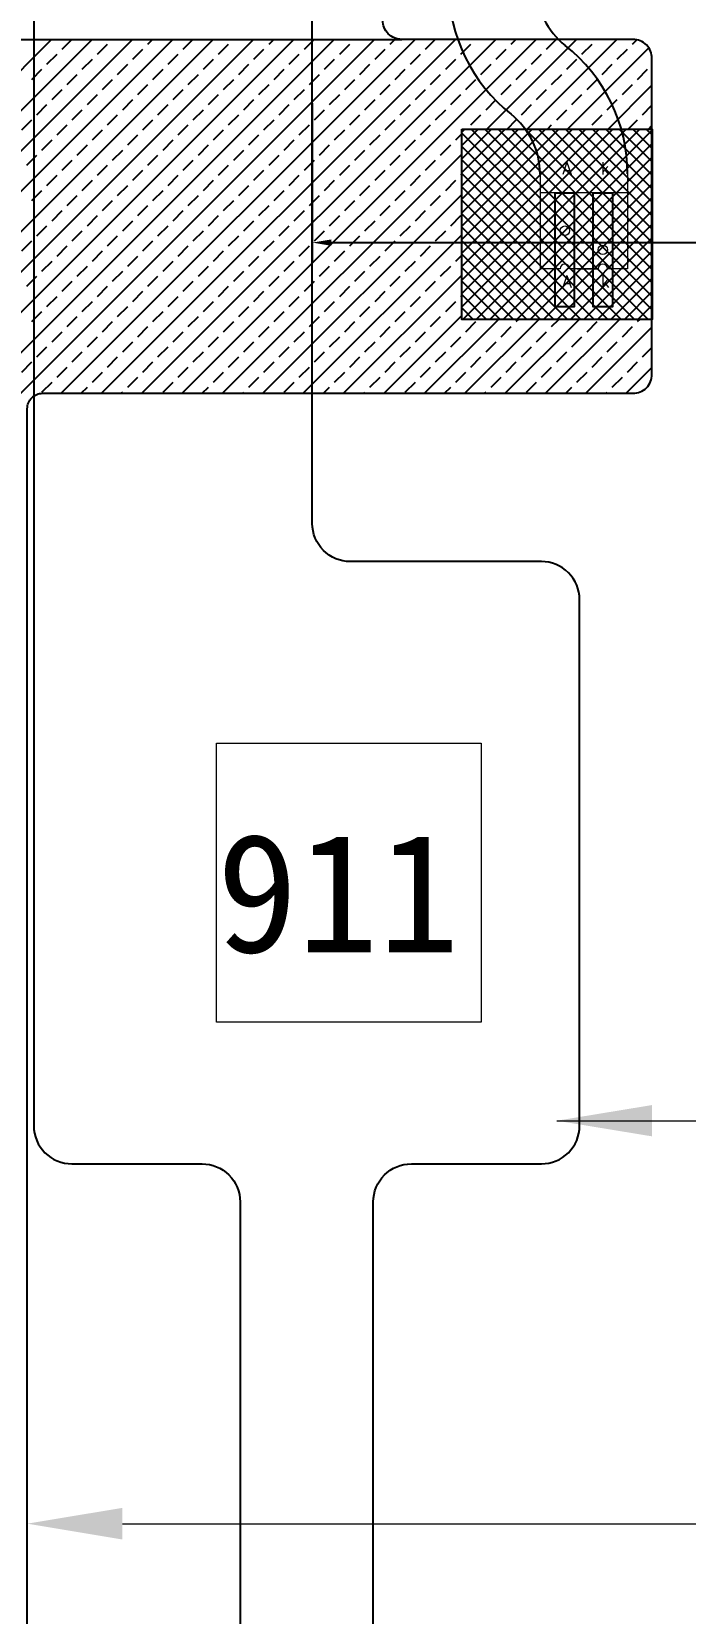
# Model space of a CAD drawing. Header units: millimetres. Extents: x 41784 to 43191, y -4854 to -4504.
# Drawn here: x 42834.88 to 42852.05, y -4720.24 to -4678.68 of the extents above; entities that cross this region are included whole.
import ezdxf

# ---------------------------------------------------------------- set-up
doc = ezdxf.new("R2010")
doc.units = ezdxf.units.MM
doc.header["$MEASUREMENT"] = 0
doc.header["$PDMODE"] = 3
doc.header["$PDSIZE"] = 0.3125
doc.layers.get('0').update_dxf_attribs({"linetype": 'CONTINUOUS'})
doc.layers.get('Defpoints').update_dxf_attribs({"linetype": 'CONTINUOUS'})
for name, color, linetype in [('BL', 7, 'CONTINUOUS'), ('FPC', 3, 'CONTINUOUS'), ('ITO', 3, 'CONTINUOUS')]:
    doc.layers.add(name, color=color, linetype=linetype)
for name, color, linetype, lineweight in [('DIM', 4, 'CONTINUOUS', 9), ('Dimension', 3, 'CONTINUOUS', 5), ('背胶', 2, 'CONTINUOUS', 18)]:
    doc.layers.add(name, color=color, linetype=linetype, lineweight=lineweight)
doc.styles.add('Arial', font='arial.ttf', dxfattribs={"height": 2.5})
doc.styles.add('ROMANS', font='romans.shx', dxfattribs={"width": 0.8, "bigfont": 'hztxt.shx'})
doc.styles.get("Standard").update_dxf_attribs({"font": 'simhei.ttf', "height": 3})
doc.styles.add('STYLE1', font='kaiu.ttf', dxfattribs={"bigfont": 'hztxt.shx'})
doc.styles.add('TITLE', font='arial.ttf')
doc.dimstyles.new('ISO-25$0', dxfattribs={"dimtxt": 5, "dimasz": 2.5, "dimexe": 0.8, "dimexo": 0.8, "dimtad": 1, "dimzin": 1, "dimdsep": 46, "dimtxsty": 'Arial', "dimcen": 0, "dimclrd": 256, "dimclre": 256, "dimadec": 0, "dimazin": 0, "dimtfac": 1, "dimtofl": 0, "dimtmove": 0, "dimatfit": 3, "dimfxl": 1, "dimtolj": 1, "dimlwd": 13, "dimlwe": 13, "dimarcsym": 0})
doc.dimstyles.new('ISO-25$7', dxfattribs={"dimscale": 0.5, "dimtxt": 2.5, "dimasz": 2, "dimexe": 0.65, "dimexo": 0, "dimtad": 0, "dimdsep": 46, "dimtxsty": 'TITLE', "dimcen": 1.6, "dimclrd": 7, "dimclre": 73, "dimclrt": 7, "dimazin": 0, "dimtfac": 1, "dimtofl": 0, "dimtmove": 0, "dimatfit": 0, "dimfxl": 1, "dimtolj": 1, "dimlwd": 9, "dimlwe": 9, "dimarcsym": 0})
doc.dimstyles.new('ISO-25_WS', dxfattribs={"dimscale": 1.8, "dimtxt": 5, "dimasz": 2.5, "dimexe": 1.25, "dimexo": 0.625, "dimtad": 1, "dimdsep": 46, "dimtxsty": 'Standard', "dimcen": 2.5, "dimadec": 0, "dimazin": 0, "dimtfac": 1, "dimtmove": 0, "dimatfit": 3, "dimfxl": 1, "dimtolj": 1, "dimtzin": 0, "dimarcsym": 0})

# ---------------------------------------------------------------- blocks, each defined once
blk = doc.blocks.new('*D275')
at = {"layer": 'Defpoints', "color": 0, "ltscale": 2}
for p in [(42819.145, -4677.013), (42833.2, -4677.013), (42840.552, -4747.478)]:
    blk.add_point(p, dxfattribs=at)
at = {"layer": 'DIM', "color": 0, "lineweight": -2, "ltscale": 2}
for p, q in [((42832.575, -4677.013), (42818.645, -4677.013)), ((42819.145, -4746.978), (42819.145, -4677.513)), ((42839.927, -4747.478), (42818.645, -4747.478))]:
    blk.add_line(p, q, dxfattribs=at)
at = {"layer": 'DIM', "color": 0, "ltscale": 2}
for points in [[(42819.062, -4677.513), (42819.228, -4677.513), (42819.145, -4677.013)], [(42819.062, -4746.978), (42819.228, -4746.978), (42819.145, -4747.478)]]:
    blk.add_solid(points, dxfattribs=at)
at = {"layer": 'DIM', "color": 0, "ltscale": 2, "insert": (42816.944, -4712.246), "char_height": 3, "attachment_point": 5, "rotation": 90}
blk.add_mtext('\\A1;70.46±0.50', dxfattribs=at)
blk = doc.blocks.new('*D276')
at = {"layer": 'Defpoints', "color": 0, "ltscale": 2}
for p in [(42864.183, -4676.512), (42842.249, -4679.933), (42864.183, -4684.222)]:
    blk.add_point(p, dxfattribs=at)
at = {"layer": 'DIM', "color": 0, "lineweight": -2, "ltscale": 2}
for p, q in [((42864.183, -4677.137), (42864.183, -4684.722)), ((42842.249, -4680.558), (42842.249, -4684.722)), ((42842.749, -4684.222), (42863.683, -4684.222)), ((42864.183, -4684.222), (42889.326, -4684.222))]:
    blk.add_line(p, q, dxfattribs=at)
at = {"layer": 'DIM', "color": 0, "ltscale": 2}
for points in [[(42842.749, -4684.139), (42842.749, -4684.305), (42842.249, -4684.222)], [(42863.683, -4684.139), (42863.683, -4684.305), (42864.183, -4684.222)]]:
    blk.add_solid(points, dxfattribs=at)
at = {"layer": 'DIM', "color": 0, "ltscale": 2, "insert": (42877.005, -4682.021), "char_height": 3, "attachment_point": 5}
blk.add_mtext('\\A1;21.93±0.50', dxfattribs=at)
blk = doc.blocks.new('*D286')
at = {"layer": 'Defpoints', "color": 0}
for p in [(42858.133, -4676.482), (42834.763, -4688.582), (42858.133, -4717.882)]:
    blk.add_point(p, dxfattribs=at)
at = {"layer": 'Dimension', "lineweight": 13}
for p, q in [((42858.133, -4677.107), (42858.133, -4719.132)), ((42834.763, -4689.207), (42834.763, -4719.132)), ((42837.263, -4717.882), (42855.633, -4717.882)), ((42858.133, -4717.882), (42892.878, -4717.882))]:
    blk.add_line(p, q, dxfattribs=at)
at = {"layer": 'Dimension'}
for points in [[(42837.263, -4717.466), (42837.263, -4718.299), (42834.763, -4717.882)], [(42855.633, -4717.466), (42855.633, -4718.299), (42858.133, -4717.882)]]:
    blk.add_solid(points, dxfattribs=at)
at = {"layer": 'Dimension', "color": 0, "insert": (42876.755, -4714.205), "char_height": 5, "attachment_point": 5, "style": 'STYLE1'}
blk.add_mtext('\\A1;23,37±0,3', dxfattribs=at)

msp = doc.modelspace()

# ---------------------------------------------------------------- hatches: boundary and pattern name
at = {"layer": 'ITO'}
h = msp.add_hatch(dxfattribs=at)
h.set_pattern_fill('ANSI37', color=2, scale=2, style=0)
h.set_pattern_definition([(45, (35097.863, -3265.17165), (-0.176776695, 0.176776695), []), (135, (35097.863, -3265.17165), (-0.176776695, -0.176776695), [])])
h.paths.add_polyline_path([(42851.176, -4686.238), (42851.176, -4681.238), (42846.176, -4681.238), (42846.176, -4686.238)])

# ---------------------------------------------------------------- linework, layer by layer
at = {"color": 3}
for p, q in [((42848.632, -4682.91), (42849.132, -4682.91)), ((42849.632, -4682.91), (42850.132, -4682.91))]:
    msp.add_line(p, q, dxfattribs=at)
at = {"color": 2}
for centre, radius, start, end in [((42850.133, -4677.473), 4.3, 180, 231.7534), ((42850.133, -4677.473), 2, 180, 231.735), ((42846.232, -4682.419), 4.3, 0, 51.735), ((42846.233, -4682.421), 2, 0, 51.7534)]:
    msp.add_arc(centre, radius, start, end, dxfattribs=at)
at = {"color": 0}
for centre, radius, start, end in [((42850.133, -4677.473), 4.3, 180, 231.7534), ((42850.133, -4677.473), 2, 180, 231.735), ((42846.232, -4682.419), 4.3, 0, 51.735), ((42846.233, -4682.421), 2, 0, 51.7534)]:
    msp.add_arc(centre, radius, start, end, dxfattribs=at)
at = {"layer": 'BL', "color": 0, "linetype": 'Continuous', "lineweight": 15}
for p, q in [((42848.233, -4682.421), (42848.233, -4684.91)), ((42848.233, -4682.421), (42848.233, -4684.91)), ((42850.532, -4682.419), (42850.532, -4684.91)), ((42850.532, -4682.419), (42850.532, -4684.91)), ((42848.632, -4682.91), (42848.632, -4684.91)), ((42848.632, -4682.91), (42848.632, -4684.91)), ((42848.632, -4682.91), (42848.632, -4684.91)), ((42848.632, -4682.91), (42848.632, -4684.91)), ((42849.132, -4684.91), (42849.132, -4682.91)), ((42849.132, -4684.91), (42849.132, -4682.91)), ((42849.132, -4684.91), (42849.132, -4682.91)), ((42849.132, -4684.91), (42849.132, -4682.91)), ((42849.632, -4684.91), (42849.632, -4682.91)), ((42849.632, -4684.91), (42849.632, -4682.91)), ((42849.632, -4684.91), (42849.632, -4682.91)), ((42849.632, -4684.91), (42849.632, -4682.91)), ((42850.132, -4682.91), (42850.132, -4684.91)), ((42850.132, -4682.91), (42850.132, -4684.91)), ((42850.132, -4682.91), (42850.132, -4684.91)), ((42850.132, -4682.91), (42850.132, -4684.91))]:
    msp.add_line(p, q, dxfattribs=at)
at = {"layer": 'BL', "color": 2, "linetype": 'Continuous', "lineweight": 15}
for p, q in [((42850.532, -4682.91), (42848.233, -4682.91)), ((42850.532, -4682.91), (42848.233, -4682.91)), ((42850.532, -4682.91), (42848.233, -4682.91)), ((42848.632, -4682.91), (42848.632, -4684.91)), ((42849.132, -4684.91), (42849.132, -4682.91)), ((42849.632, -4684.91), (42849.632, -4682.91)), ((42850.132, -4682.91), (42850.132, -4684.91)), ((42848.757, -4684.91), (42848.233, -4684.91)), ((42848.757, -4684.91), (42848.233, -4684.91)), ((42848.757, -4684.91), (42848.233, -4684.91)), ((42850.532, -4684.91), (42850.007, -4684.91)), ((42850.532, -4684.91), (42850.007, -4684.91)), ((42850.532, -4684.91), (42850.007, -4684.91))]:
    msp.add_line(p, q, dxfattribs=at)
for points in [[(42849.757, -4684.91), (42849.007, -4684.91)], [(42849.757, -4684.91), (42849.007, -4684.91)], [(42849.757, -4684.91), (42849.007, -4684.91)], [(42849.207, -4684.91), (42849.757, -4684.91)], [(42849.207, -4684.91), (42849.757, -4684.91)], [(42849.207, -4684.91), (42849.757, -4684.91)], [(42849.207, -4684.91), (42849.757, -4684.91)], [(42849.207, -4684.91), (42849.757, -4684.91)]]:
    msp.add_lwpolyline(points, dxfattribs=at)
for centre in [(42848.882, -4683.91), (42849.882, -4684.41), (42849.882, -4684.41), (42849.882, -4684.41), (42849.882, -4684.41), (42849.882, -4684.41)]:
    msp.add_circle(centre, 0.125, dxfattribs=at)
at = {"layer": 'BL', "color": 0, "linetype": 'Continuous', "lineweight": 15}
msp.add_circle((42848.882, -4683.91), 0.125, dxfattribs=at)
msp.add_circle((42848.882, -4683.91), 0.125, dxfattribs=at)
msp.add_circle((42848.882, -4683.91), 0.125, dxfattribs=at)
msp.add_circle((42848.882, -4683.91), 0.125, dxfattribs=at)
at = {"layer": 'BL', "color": 2, "linetype": 'Continuous', "lineweight": 15}
for centre in [(42848.882, -4684.91), (42848.882, -4684.91), (42848.882, -4684.91), (42848.882, -4684.91), (42848.882, -4684.91), (42849.882, -4684.91), (42849.882, -4684.91), (42849.882, -4684.91), (42849.882, -4684.91), (42849.882, -4684.91)]:
    msp.add_arc(centre, 0.125, 0, 180, dxfattribs=at)
at = {"layer": 'FPC', "color": 30}
msp.add_lwpolyline([(42814.563, -4749.482), (42834.463, -4749.482, 0.414214), (42834.763, -4749.182), (42834.763, -4688.582, -0.414214), (42835.163, -4688.182), (42850.673, -4688.182, 0.414214), (42851.173, -4687.682), (42851.173, -4679.382, 0.414214), (42850.673, -4678.882), (42844.6, -4678.882, -0.414214), (42844.1, -4678.382), (42844.1, -4673.762), (42816.737, -4673.762), (42816.737, -4678.482, -0.414214), (42816.337, -4678.882), (42814.663, -4678.882, 0.414214), (42814.263, -4679.282), (42814.263, -4749.182, 0.414214)], format="xyb", close=True, dxfattribs=at)
at = {"layer": 'FPC', "color": 3, "ltscale": 2}
for points in [[(42834.933, -4677.254), (42834.933, -4707.427, 0.414214), (42835.933, -4708.427)], [(42835.933, -4708.427), (42839.352, -4708.427, -0.414214), (42840.352, -4709.427), (42840.352, -4747.278, 0.414214), (42840.552, -4747.478), (42843.652, -4747.478, 0.414214), (42843.852, -4747.278), (42843.852, -4709.427, -0.414214), (42844.852, -4708.427), (42848.271, -4708.427, 0.414214), (42849.271, -4707.427), (42849.271, -4693.603, 0.414214), (42848.271, -4692.603), (42843.249, -4692.603, -0.414214), (42842.249, -4691.603), (42842.249, -4677.254, -0.414214)]]:
    msp.add_lwpolyline(points, format="xyb", dxfattribs=at)
at = {"layer": 'ITO', "color": 252, "true_color": 0x939598}
for p, q in [((42814.263, -4700.021), (42835.402, -4678.882)), ((42814.263, -4701.082), (42836.463, -4678.882)), ((42814.263, -4708.507), (42843.887, -4678.882)), ((42821.07, -4695.336), (42837.523, -4678.882)), ((42822.13, -4695.336), (42838.584, -4678.882)), ((42823.191, -4695.336), (42839.645, -4678.882)), ((42824.252, -4695.336), (42840.705, -4678.882)), ((42824.396, -4696.252), (42841.766, -4678.882)), ((42824.396, -4697.313), (42842.827, -4678.882)), ((42835.648, -4688.182), (42844.948, -4678.882)), ((42835.677, -4679.138), (42835.932, -4678.882)), ((42836.605, -4679.271), (42836.87, -4679.005)), ((42836.709, -4688.182), (42846.009, -4678.882)), ((42837.533, -4679.403), (42837.798, -4679.138)), ((42837.769, -4688.182), (42847.069, -4678.882)), ((42837.931, -4679.005), (42838.054, -4678.882)), ((42838.83, -4688.182), (42848.13, -4678.882)), ((42838.859, -4679.138), (42839.114, -4678.882)), ((42839.787, -4679.271), (42840.052, -4679.005)), ((42840.715, -4679.403), (42840.98, -4679.138)), ((42841.113, -4679.005), (42841.236, -4678.882)), ((42842.041, -4679.138), (42842.296, -4678.882)), ((42842.969, -4679.271), (42843.234, -4679.005)), ((42843.897, -4679.403), (42844.162, -4679.138)), ((42844.295, -4679.005), (42844.418, -4678.882)), ((42845.223, -4679.138), (42845.478, -4678.882)), ((42846.151, -4679.271), (42846.416, -4679.005)), ((42846.836, -4681.238), (42849.191, -4678.882)), ((42847.079, -4679.403), (42847.344, -4679.138)), ((42847.477, -4679.005), (42847.6, -4678.882)), ((42847.896, -4681.238), (42850.251, -4678.882)), ((42848.405, -4679.138), (42848.66, -4678.882)), ((42848.957, -4681.238), (42851.089, -4679.105)), ((42849.333, -4679.271), (42849.598, -4679.005)), ((42850.261, -4679.403), (42850.526, -4679.138)), ((42850.659, -4679.005), (42850.772, -4678.892)), ((42835.279, -4679.536), (42835.544, -4679.271)), ((42836.207, -4679.668), (42836.472, -4679.403)), ((42837.135, -4679.801), (42837.401, -4679.536)), ((42838.461, -4679.536), (42838.726, -4679.271)), ((42839.389, -4679.668), (42839.654, -4679.403)), ((42840.317, -4679.801), (42840.583, -4679.536)), ((42841.643, -4679.536), (42841.908, -4679.271)), ((42842.571, -4679.668), (42842.836, -4679.403)), ((42843.499, -4679.801), (42843.764, -4679.536)), ((42844.825, -4679.536), (42845.09, -4679.271)), ((42845.753, -4679.668), (42846.018, -4679.403)), ((42846.681, -4679.801), (42846.946, -4679.536)), ((42848.007, -4679.536), (42848.272, -4679.271)), ((42848.935, -4679.668), (42849.2, -4679.403)), ((42849.863, -4679.801), (42850.128, -4679.536)), ((42834.881, -4679.933), (42835.147, -4679.668)), ((42835.81, -4680.066), (42836.075, -4679.801)), ((42836.738, -4680.199), (42837.003, -4679.933)), ((42837.666, -4680.331), (42837.931, -4680.066)), ((42838.063, -4679.933), (42838.329, -4679.668)), ((42838.992, -4680.066), (42839.257, -4679.801)), ((42839.92, -4680.199), (42840.185, -4679.933)), ((42840.848, -4680.331), (42841.113, -4680.066)), ((42841.245, -4679.933), (42841.511, -4679.668)), ((42842.173, -4680.066), (42842.439, -4679.801)), ((42843.102, -4680.199), (42843.367, -4679.933)), ((42844.03, -4680.331), (42844.295, -4680.066)), ((42844.427, -4679.933), (42844.693, -4679.668)), ((42845.355, -4680.066), (42845.621, -4679.801)), ((42846.284, -4680.199), (42846.549, -4679.933)), ((42847.212, -4680.331), (42847.477, -4680.066)), ((42847.609, -4679.933), (42847.875, -4679.668)), ((42848.537, -4680.066), (42848.803, -4679.801)), ((42849.466, -4680.199), (42849.731, -4679.933)), ((42850.394, -4680.331), (42850.659, -4680.066)), ((42850.791, -4679.933), (42851.057, -4679.668)), ((42835.412, -4680.464), (42835.677, -4680.199)), ((42836.34, -4680.596), (42836.605, -4680.331)), ((42837.268, -4680.729), (42837.533, -4680.464)), ((42838.594, -4680.464), (42838.859, -4680.199)), ((42839.522, -4680.596), (42839.787, -4680.331)), ((42840.45, -4680.729), (42840.715, -4680.464)), ((42841.776, -4680.464), (42842.041, -4680.199)), ((42842.704, -4680.596), (42842.969, -4680.331)), ((42843.632, -4680.729), (42843.897, -4680.464)), ((42844.958, -4680.464), (42845.223, -4680.199)), ((42845.886, -4680.596), (42846.151, -4680.331)), ((42846.814, -4680.729), (42847.079, -4680.464)), ((42848.14, -4680.464), (42848.405, -4680.199)), ((42849.068, -4680.596), (42849.333, -4680.331)), ((42849.996, -4680.729), (42850.261, -4680.464)), ((42850.018, -4681.238), (42851.173, -4680.082)), ((42835.014, -4680.862), (42835.279, -4680.596)), ((42835.942, -4680.994), (42836.207, -4680.729)), ((42836.87, -4681.127), (42837.135, -4680.862)), ((42838.196, -4680.862), (42838.461, -4680.596)), ((42839.124, -4680.994), (42839.389, -4680.729)), ((42840.052, -4681.127), (42840.317, -4680.862)), ((42841.378, -4680.862), (42841.643, -4680.596)), ((42842.306, -4680.994), (42842.571, -4680.729)), ((42843.234, -4681.127), (42843.499, -4680.862)), ((42844.56, -4680.862), (42844.825, -4680.596)), ((42845.488, -4680.994), (42845.753, -4680.729)), ((42846.416, -4681.127), (42846.681, -4680.862)), ((42847.742, -4680.862), (42848.007, -4680.596)), ((42848.67, -4680.994), (42848.935, -4680.729)), ((42849.598, -4681.127), (42849.863, -4680.862)), ((42850.924, -4680.862), (42851.173, -4680.613)), ((42834.616, -4681.259), (42834.881, -4680.994)), ((42835.544, -4681.392), (42835.81, -4681.127)), ((42836.472, -4681.524), (42836.738, -4681.259)), ((42837.798, -4681.259), (42838.063, -4680.994)), ((42838.726, -4681.392), (42838.992, -4681.127)), ((42839.654, -4681.524), (42839.92, -4681.259)), ((42840.98, -4681.259), (42841.245, -4680.994)), ((42841.908, -4681.392), (42842.173, -4681.127)), ((42842.836, -4681.524), (42843.102, -4681.259)), ((42844.162, -4681.259), (42844.427, -4680.994)), ((42845.09, -4681.392), (42845.355, -4681.127)), ((42847.366, -4681.238), (42847.609, -4680.994)), ((42848.427, -4681.238), (42848.537, -4681.127)), ((42850.548, -4681.238), (42850.791, -4680.994)), ((42851.078, -4681.238), (42851.173, -4681.143)), ((42835.147, -4681.79), (42835.412, -4681.524)), ((42836.075, -4681.922), (42836.34, -4681.657)), ((42837.401, -4681.657), (42837.666, -4681.392)), ((42838.329, -4681.79), (42838.594, -4681.524)), ((42839.257, -4681.922), (42839.522, -4681.657)), ((42840.583, -4681.657), (42840.848, -4681.392)), ((42841.511, -4681.79), (42841.776, -4681.524)), ((42842.439, -4681.922), (42842.704, -4681.657)), ((42843.764, -4681.657), (42844.03, -4681.392)), ((42844.693, -4681.79), (42844.958, -4681.524)), ((42845.621, -4681.922), (42845.886, -4681.657)), ((42846.018, -4681.524), (42846.176, -4681.367)), ((42834.749, -4682.187), (42835.014, -4681.922)), ((42835.677, -4682.32), (42835.942, -4682.055)), ((42837.003, -4682.055), (42837.268, -4681.79)), ((42837.931, -4682.187), (42838.196, -4681.922)), ((42838.859, -4682.32), (42839.124, -4682.055)), ((42839.891, -4688.182), (42846.176, -4681.897)), ((42840.185, -4682.055), (42840.45, -4681.79)), ((42841.113, -4682.187), (42841.378, -4681.922)), ((42842.041, -4682.32), (42842.306, -4682.055)), ((42843.367, -4682.055), (42843.632, -4681.79)), ((42844.295, -4682.187), (42844.56, -4681.922)), ((42845.223, -4682.32), (42845.488, -4682.055)), ((42835.279, -4682.718), (42835.544, -4682.453)), ((42836.605, -4682.453), (42836.87, -4682.187)), ((42837.533, -4682.585), (42837.798, -4682.32)), ((42838.461, -4682.718), (42838.726, -4682.453)), ((42839.787, -4682.453), (42840.052, -4682.187)), ((42840.715, -4682.585), (42840.98, -4682.32)), ((42841.643, -4682.718), (42841.908, -4682.453)), ((42842.969, -4682.453), (42843.234, -4682.187)), ((42843.897, -4682.585), (42844.162, -4682.32)), ((42844.825, -4682.718), (42845.09, -4682.453)), ((42846.151, -4682.453), (42846.176, -4682.428)), ((42834.881, -4683.115), (42835.147, -4682.85)), ((42835.81, -4683.248), (42836.075, -4682.983)), ((42836.207, -4682.85), (42836.472, -4682.585)), ((42837.135, -4682.983), (42837.401, -4682.718)), ((42838.063, -4683.115), (42838.329, -4682.85)), ((42838.992, -4683.248), (42839.257, -4682.983)), ((42839.389, -4682.85), (42839.654, -4682.585)), ((42840.317, -4682.983), (42840.583, -4682.718)), ((42840.951, -4688.182), (42846.176, -4682.958)), ((42841.245, -4683.115), (42841.511, -4682.85)), ((42842.173, -4683.248), (42842.439, -4682.983)), ((42842.571, -4682.85), (42842.836, -4682.585)), ((42843.499, -4682.983), (42843.764, -4682.718)), ((42844.427, -4683.115), (42844.693, -4682.85)), ((42845.355, -4683.248), (42845.621, -4682.983)), ((42845.753, -4682.85), (42846.018, -4682.585)), ((42835.412, -4683.646), (42835.677, -4683.381)), ((42836.738, -4683.381), (42837.003, -4683.115)), ((42837.666, -4683.513), (42837.931, -4683.248)), ((42838.594, -4683.646), (42838.859, -4683.381)), ((42839.92, -4683.381), (42840.185, -4683.115)), ((42840.848, -4683.513), (42841.113, -4683.248)), ((42841.776, -4683.646), (42842.041, -4683.381)), ((42843.102, -4683.381), (42843.367, -4683.115)), ((42844.03, -4683.513), (42844.295, -4683.248)), ((42844.958, -4683.646), (42845.223, -4683.381)), ((42835.014, -4684.043), (42835.279, -4683.778)), ((42836.34, -4683.778), (42836.605, -4683.513)), ((42837.268, -4683.911), (42837.533, -4683.646)), ((42838.196, -4684.043), (42838.461, -4683.778)), ((42839.522, -4683.778), (42839.787, -4683.513)), ((42840.45, -4683.911), (42840.715, -4683.646)), ((42841.378, -4684.043), (42841.643, -4683.778)), ((42842.704, -4683.778), (42842.969, -4683.513)), ((42843.632, -4683.911), (42843.897, -4683.646)), ((42844.56, -4684.043), (42844.825, -4683.778)), ((42845.886, -4683.778), (42846.151, -4683.513)), ((42834.616, -4684.441), (42834.881, -4684.176)), ((42835.942, -4684.176), (42836.207, -4683.911)), ((42836.87, -4684.309), (42837.135, -4684.043)), ((42837.798, -4684.441), (42838.063, -4684.176)), ((42839.124, -4684.176), (42839.389, -4683.911)), ((42840.052, -4684.309), (42840.317, -4684.043)), ((42840.98, -4684.441), (42841.245, -4684.176)), ((42842.012, -4688.182), (42846.176, -4684.019)), ((42842.306, -4684.176), (42842.571, -4683.911)), ((42843.234, -4684.309), (42843.499, -4684.043)), ((42844.162, -4684.441), (42844.427, -4684.176)), ((42845.488, -4684.176), (42845.753, -4683.911)), ((42835.544, -4684.574), (42835.81, -4684.309)), ((42836.472, -4684.706), (42836.738, -4684.441)), ((42837.401, -4684.839), (42837.666, -4684.574)), ((42838.726, -4684.574), (42838.992, -4684.309)), ((42839.654, -4684.706), (42839.92, -4684.441)), ((42840.583, -4684.839), (42840.848, -4684.574)), ((42841.908, -4684.574), (42842.173, -4684.309)), ((42842.836, -4684.706), (42843.102, -4684.441)), ((42843.764, -4684.839), (42844.03, -4684.574)), ((42845.09, -4684.574), (42845.355, -4684.309)), ((42846.018, -4684.706), (42846.176, -4684.549)), ((42835.147, -4684.972), (42835.412, -4684.706)), ((42836.075, -4685.104), (42836.34, -4684.839)), ((42837.003, -4685.237), (42837.268, -4684.972)), ((42838.329, -4684.972), (42838.594, -4684.706)), ((42839.257, -4685.104), (42839.522, -4684.839)), ((42840.185, -4685.237), (42840.45, -4684.972)), ((42841.511, -4684.972), (42841.776, -4684.706)), ((42842.439, -4685.104), (42842.704, -4684.839)), ((42843.367, -4685.237), (42843.632, -4684.972)), ((42844.693, -4684.972), (42844.958, -4684.706)), ((42845.621, -4685.104), (42845.886, -4684.839)), ((42834.749, -4685.369), (42835.014, -4685.104)), ((42835.677, -4685.502), (42835.942, -4685.237)), ((42836.605, -4685.634), (42836.87, -4685.369)), ((42837.931, -4685.369), (42838.196, -4685.104)), ((42838.859, -4685.502), (42839.124, -4685.237)), ((42839.787, -4685.634), (42840.052, -4685.369)), ((42841.113, -4685.369), (42841.378, -4685.104)), ((42842.041, -4685.502), (42842.306, -4685.237)), ((42842.969, -4685.634), (42843.234, -4685.369)), ((42843.073, -4688.182), (42846.176, -4685.079)), ((42844.295, -4685.369), (42844.56, -4685.104)), ((42845.223, -4685.502), (42845.488, -4685.237)), ((42835.279, -4685.9), (42835.544, -4685.634)), ((42836.207, -4686.032), (42836.472, -4685.767)), ((42837.533, -4685.767), (42837.798, -4685.502)), ((42838.461, -4685.9), (42838.726, -4685.634)), ((42839.389, -4686.032), (42839.654, -4685.767)), ((42840.715, -4685.767), (42840.98, -4685.502)), ((42841.643, -4685.9), (42841.908, -4685.634)), ((42842.571, -4686.032), (42842.836, -4685.767)), ((42843.897, -4685.767), (42844.162, -4685.502)), ((42844.825, -4685.9), (42845.09, -4685.634)), ((42845.753, -4686.032), (42846.018, -4685.767)), ((42846.151, -4685.634), (42846.176, -4685.61)), ((42834.881, -4686.297), (42835.147, -4686.032)), ((42835.81, -4686.43), (42836.075, -4686.165)), ((42836.738, -4686.563), (42837.003, -4686.297)), ((42837.135, -4686.165), (42837.401, -4685.9)), ((42838.063, -4686.297), (42838.329, -4686.032)), ((42838.992, -4686.43), (42839.257, -4686.165)), ((42839.92, -4686.563), (42840.185, -4686.297)), ((42840.317, -4686.165), (42840.583, -4685.9)), ((42841.245, -4686.297), (42841.511, -4686.032)), ((42842.173, -4686.43), (42842.439, -4686.165)), ((42843.102, -4686.563), (42843.367, -4686.297)), ((42843.499, -4686.165), (42843.764, -4685.9)), ((42844.133, -4688.182), (42846.176, -4686.14)), ((42844.427, -4686.297), (42844.693, -4686.032)), ((42845.194, -4688.182), (42847.139, -4686.238)), ((42845.355, -4686.43), (42845.621, -4686.165)), ((42846.255, -4688.182), (42848.2, -4686.238)), ((42846.284, -4686.563), (42846.549, -4686.297)), ((42847.315, -4688.182), (42849.26, -4686.238)), ((42847.609, -4686.297), (42847.669, -4686.238)), ((42848.376, -4688.182), (42850.321, -4686.238)), ((42848.537, -4686.43), (42848.73, -4686.238)), ((42849.466, -4686.563), (42849.731, -4686.297)), ((42850.791, -4686.297), (42850.851, -4686.238)), ((42835.412, -4686.828), (42835.677, -4686.563)), ((42836.34, -4686.96), (42836.605, -4686.695)), ((42837.666, -4686.695), (42837.931, -4686.43)), ((42838.594, -4686.828), (42838.859, -4686.563)), ((42839.522, -4686.96), (42839.787, -4686.695)), ((42840.848, -4686.695), (42841.113, -4686.43)), ((42841.776, -4686.828), (42842.041, -4686.563)), ((42842.704, -4686.96), (42842.969, -4686.695)), ((42844.03, -4686.695), (42844.295, -4686.43)), ((42844.958, -4686.828), (42845.223, -4686.563)), ((42845.886, -4686.96), (42846.151, -4686.695)), ((42847.212, -4686.695), (42847.477, -4686.43)), ((42848.14, -4686.828), (42848.405, -4686.563)), ((42849.068, -4686.96), (42849.333, -4686.695)), ((42849.437, -4688.182), (42851.173, -4686.446)), ((42850.394, -4686.695), (42850.659, -4686.43)), ((42835.014, -4687.225), (42835.279, -4686.96)), ((42835.942, -4687.358), (42836.207, -4687.093)), ((42837.268, -4687.093), (42837.533, -4686.828)), ((42838.196, -4687.225), (42838.461, -4686.96)), ((42839.124, -4687.358), (42839.389, -4687.093)), ((42840.45, -4687.093), (42840.715, -4686.828)), ((42841.378, -4687.225), (42841.643, -4686.96)), ((42842.306, -4687.358), (42842.571, -4687.093)), ((42843.632, -4687.093), (42843.897, -4686.828)), ((42844.56, -4687.225), (42844.825, -4686.96)), ((42845.488, -4687.358), (42845.753, -4687.093)), ((42846.814, -4687.093), (42847.079, -4686.828)), ((42847.742, -4687.225), (42848.007, -4686.96)), ((42848.67, -4687.358), (42848.935, -4687.093)), ((42849.996, -4687.093), (42850.261, -4686.828)), ((42850.924, -4687.225), (42851.173, -4686.977)), ((42834.616, -4687.623), (42834.881, -4687.358)), ((42835.544, -4687.756), (42835.81, -4687.491)), ((42836.87, -4687.491), (42837.135, -4687.225)), ((42837.798, -4687.623), (42838.063, -4687.358)), ((42838.726, -4687.756), (42838.992, -4687.491)), ((42840.052, -4687.491), (42840.317, -4687.225)), ((42840.98, -4687.623), (42841.245, -4687.358)), ((42841.908, -4687.756), (42842.173, -4687.491)), ((42843.234, -4687.491), (42843.499, -4687.225)), ((42844.162, -4687.623), (42844.427, -4687.358)), ((42845.09, -4687.756), (42845.355, -4687.491)), ((42846.416, -4687.491), (42846.681, -4687.225)), ((42847.344, -4687.623), (42847.609, -4687.358)), ((42848.272, -4687.756), (42848.537, -4687.491)), ((42849.598, -4687.491), (42849.863, -4687.225)), ((42850.497, -4688.182), (42851.173, -4687.507)), ((42850.526, -4687.623), (42850.791, -4687.358)), ((42835.147, -4688.154), (42835.412, -4687.888)), ((42836.472, -4687.888), (42836.738, -4687.623)), ((42837.401, -4688.021), (42837.666, -4687.756)), ((42838.329, -4688.154), (42838.594, -4687.888)), ((42839.654, -4687.888), (42839.92, -4687.623)), ((42840.583, -4688.021), (42840.848, -4687.756)), ((42841.511, -4688.154), (42841.776, -4687.888)), ((42842.836, -4687.888), (42843.102, -4687.623)), ((42843.764, -4688.021), (42844.03, -4687.756)), ((42844.693, -4688.154), (42844.958, -4687.888)), ((42846.018, -4687.888), (42846.284, -4687.623)), ((42846.946, -4688.021), (42847.212, -4687.756)), ((42847.875, -4688.154), (42848.14, -4687.888)), ((42849.2, -4687.888), (42849.466, -4687.623)), ((42850.128, -4688.021), (42850.394, -4687.756)), ((42836.178, -4688.182), (42836.34, -4688.021)), ((42837.239, -4688.182), (42837.268, -4688.154)), ((42839.36, -4688.182), (42839.522, -4688.021)), ((42840.421, -4688.182), (42840.45, -4688.154)), ((42842.542, -4688.182), (42842.704, -4688.021)), ((42843.603, -4688.182), (42843.632, -4688.154)), ((42845.724, -4688.182), (42845.886, -4688.021)), ((42846.785, -4688.182), (42846.814, -4688.154)), ((42848.906, -4688.182), (42849.068, -4688.021)), ((42849.967, -4688.182), (42849.996, -4688.154))]:
    msp.add_line(p, q, dxfattribs=at)
at = {"layer": 'ITO'}
msp.add_line((42814.663, -4678.882), (42844.6, -4678.882), dxfattribs=at)
at = {"layer": 'ITO', "color": 2}
msp.add_lwpolyline([(42846.176, -4681.238), (42851.176, -4681.238), (42851.176, -4686.238), (42846.176, -4686.238)], close=True, dxfattribs=at)
at = {"layer": 'ITO'}
for points in [[(42848.632, -4682.91), (42849.132, -4682.91), (42849.132, -4685.91), (42848.632, -4685.91)], [(42849.632, -4682.91), (42850.132, -4682.91), (42850.132, -4685.91), (42849.632, -4685.91)]]:
    msp.add_lwpolyline(points, close=True, dxfattribs=at)
at = {"layer": '背胶', "color": 4, "ltscale": 2}
msp.add_lwpolyline([(42839.736, -4697.373), (42846.686, -4697.373), (42846.686, -4704.709), (42839.736, -4704.709)], close=True, dxfattribs=at)

# ---------------------------------------------------------------- texts
at = {"color": 3}
msp.add_text('911', height=3.1221, dxfattribs=at).set_placement((42839.74, -4702.87))
at = {"layer": 'FPC', "style": 'ROMANS'}
for s, p in [('A', (42848.814, -4682.432)), ('k', (42849.824, -4682.432)), ('A', (42848.814, -4685.404)), ('k', (42849.824, -4685.404))]:
    msp.add_text(s, height=0.32, dxfattribs=at).set_placement(p)

# ---------------------------------------------------------------- dimensions: what is measured, and where the dimension line sits
at = {"layer": 'DIM', "color": 4, "ltscale": 2}
dim = msp.add_linear_dim(base=(42864.183, -4684.222), p1=(42842.249, -4679.933), p2=(42864.183, -4676.512), dimstyle='ISO-25_WS', override={"dimscale": 1, "dimasz": 0.5, "dimexe": 0.5, "dimtol": 1, "dimtp": 0.5, "dimtm": 0.5}, dxfattribs=at)
dim.commit()
dim.dimension.update_dxf_attribs({"geometry": '*D276', "text_midpoint": (42877.005, -4682.021)})
dim = msp.add_linear_dim(base=(42819.1449, -4677.0135), p1=(42840.5521, -4747.4781), p2=(42833.2004, -4677.0135), angle=90, dimstyle='ISO-25_WS', override={"dimscale": 1, "dimasz": 0.5, "dimexe": 0.5, "dimgap": 0.625, "dimtol": 1, "dimlim": 0, "dimtp": 0.5, "dimtm": 0.5}, dxfattribs=at)
dim.commit()
dim.dimension.update_dxf_attribs({"geometry": '*D275', "text_midpoint": (42816.9441, -4712.2458)})
at = {"layer": 'Dimension'}
dim = msp.add_linear_dim(base=(42858.133, -4717.882), p1=(42834.763, -4688.582), p2=(42858.133, -4676.482), dimstyle='ISO-25$0', override={"dimasz": 2.5, "dimexe": 1.25, "dimexo": 0.625, "dimzin": 8, "dimdsep": 44, "dimtxsty": 'STYLE1', "dimtol": 1, "dimtp": 0.3, "dimtm": 0.3}, dxfattribs=at)
dim.commit()
dim.dimension.update_dxf_attribs({"geometry": '*D286', "text_midpoint": (42876.755, -4714.205)})

# ---------------------------------------------------------------- leaders
at = {"layer": 'DIM'}
msp.add_leader([(42848.673, -4707.294), (42867.593, -4707.294)], dimstyle='ISO-25$7', override={"dimscale": 1, "dimtxt": 5, "dimasz": 2.5, "dimexe": 0.8, "dimexo": 0.8, "dimtad": 1, "dimzin": 1, "dimtxsty": 'Arial', "dimcen": 0, "dimclrd": 256, "dimclre": 256, "dimclrt": 0, "dimadec": 0, "dimatfit": 3, "dimlwd": 13, "dimlwe": 13}, dxfattribs=at)

doc.saveas('drawing.dxf')
